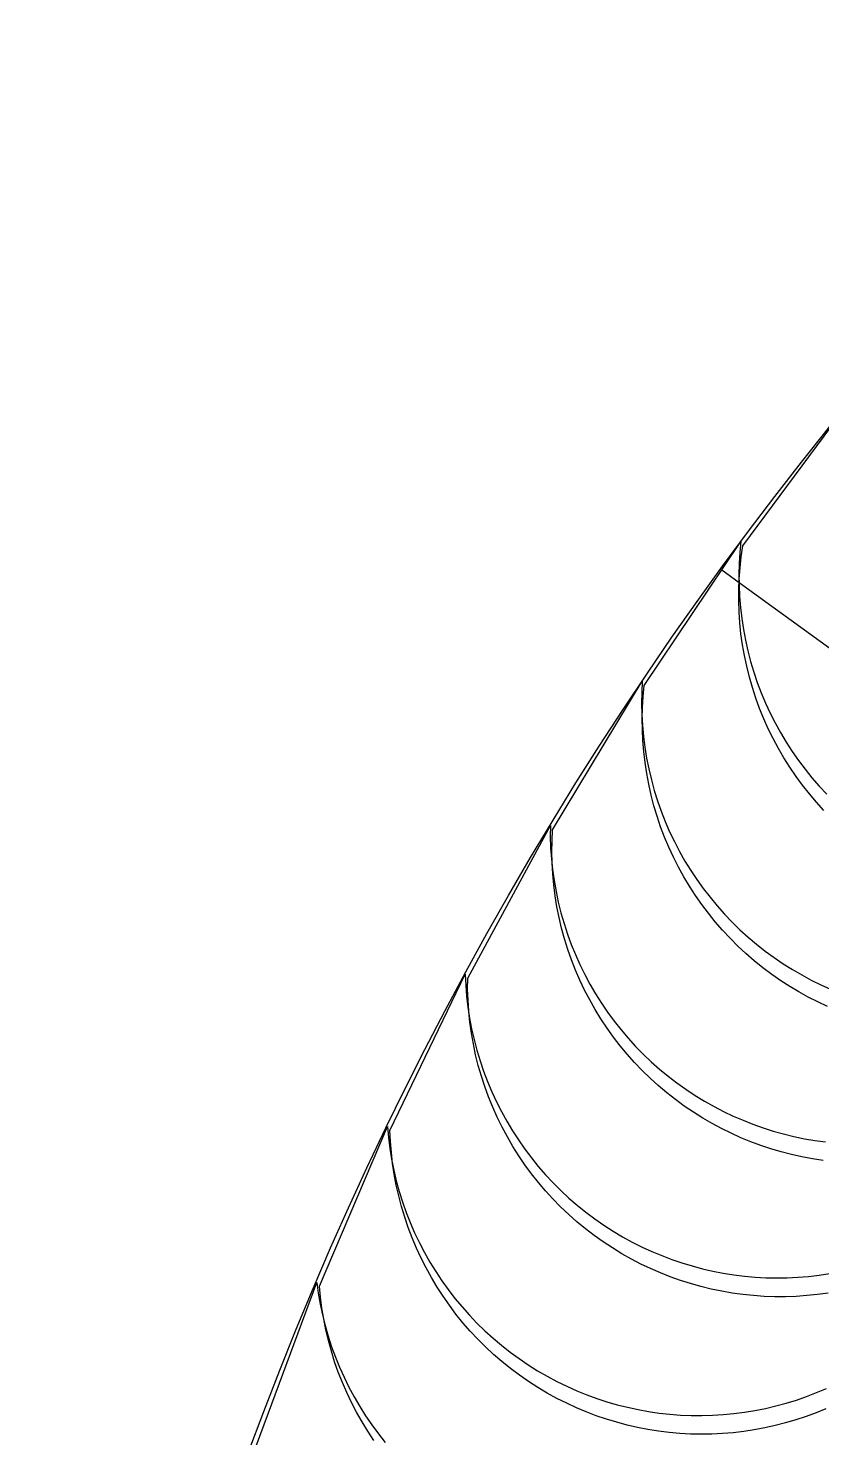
# Model space of a CAD drawing. Header units: metres. Extents: x -10.4 to 10.4, y -10.4 to 10.4.
# Drawn here: x -10.44 to -8.154, y 3.633 to 7.696 of the extents above; entities that cross this region are included whole.
import ezdxf

# ---------------------------------------------------------------- set-up
doc = ezdxf.new("R2010")
doc.units = ezdxf.units.M
for name, color, linetype in [('OBSERVED_CIRCULAR_SCAN', 3, 'Continuous'), ('SCAN_FOOTPRINTS', 5, 'Continuous'), ('TANK_BOUNDARY', 7, 'Continuous')]:
    doc.layers.add(name, color=color, linetype=linetype)

msp = doc.modelspace()

# ---------------------------------------------------------------- linework, layer by layer
at = {"layer": 'OBSERVED_CIRCULAR_SCAN'}
for p, q in [((-8.3926, 6.0976), (-8.4424, 6.1338)), ((-7.5191, 5.4629), (-8.3926, 6.0975))]:
    msp.add_line(p, q, dxfattribs=at)
at = {"layer": 'SCAN_FOOTPRINTS'}
for points in [[(-8.1481, 5.4411), (-8.1695, 5.4646), (-8.19, 5.4889), (-8.2097, 5.5138), (-8.2285, 5.5394), (-8.2464, 5.5657), (-8.2634, 5.5926), (-8.2793, 5.6201), (-8.2943, 5.6481), (-8.3083, 5.6766), (-8.3213, 5.7057), (-8.3333, 5.7351), (-8.3442, 5.765), (-8.354, 5.7952), (-8.3628, 5.8257), (-8.3705, 5.8566), (-8.3771, 5.8877), (-8.3826, 5.919), (-8.387, 5.9505), (-8.3902, 5.9821), (-8.3924, 6.0138), (-8.3934, 6.0456), (-8.3933, 6.0774), (-8.3921, 6.1091), (-8.3898, 6.1408), (-8.3863, 6.1724), (-8.3817, 6.2039), (-8.084, 6.6056)], [(-8.1378, 4.8762), (-8.1657, 4.8892), (-8.1932, 4.9032), (-8.2201, 4.9181), (-8.2465, 4.9339), (-8.2724, 4.9506), (-8.2985, 4.9688), (-8.3239, 4.9878), (-8.3487, 5.0078), (-8.3727, 5.0286), (-8.3959, 5.0503), (-8.4184, 5.0727), (-8.4401, 5.096), (-8.461, 5.12), (-8.4809, 5.1447), (-8.5001, 5.1701), (-8.5182, 5.1961), (-8.5355, 5.2228), (-8.5518, 5.2501), (-8.5672, 5.278), (-8.5815, 5.3063), (-8.5948, 5.3352), (-8.6071, 5.3645), (-8.6184, 5.3942), (-8.6286, 5.4243), (-8.6377, 5.4548), (-8.6458, 5.4855), (-8.6528, 5.5165), (-8.6586, 5.5478), (-8.6634, 5.5792), (-8.667, 5.6108), (-8.6696, 5.6424), (-8.671, 5.6742), (-8.6712, 5.706), (-8.6704, 5.7378), (-8.6684, 5.7695), (-8.6654, 5.8011), (-8.387, 6.2165), (-8.387, 6.2165), (-8.39, 6.1848), (-8.392, 6.1531), (-8.3928, 6.1213), (-8.3926, 6.0895), (-8.3912, 6.0578), (-8.3886, 6.0261), (-8.385, 5.9945), (-8.3802, 5.9631), (-8.3744, 5.9318), (-8.3674, 5.9008), (-8.3593, 5.8701), (-8.3502, 5.8396), (-8.34, 5.8095), (-8.3287, 5.7798), (-8.3164, 5.7505), (-8.3031, 5.7216), (-8.2888, 5.6933), (-8.2734, 5.6654), (-8.2571, 5.6382), (-8.2398, 5.6115), (-8.2217, 5.5854), (-8.2025, 5.56), (-8.1826, 5.5353), (-8.1617, 5.5113), (-8.14, 5.488)], [(-8.1508, 4.4327), (-8.1812, 4.4373), (-8.2115, 4.443), (-8.2416, 4.4496), (-8.2714, 4.4573), (-8.3009, 4.466), (-8.3301, 4.4757), (-8.359, 4.4864), (-8.3875, 4.4981), (-8.4156, 4.5108), (-8.4432, 4.5244), (-8.4703, 4.5389), (-8.497, 4.5544), (-8.5239, 4.5713), (-8.5502, 4.5892), (-8.5758, 4.6079), (-8.6008, 4.6276), (-8.6251, 4.6481), (-8.6486, 4.6695), (-8.6713, 4.6917), (-8.6933, 4.7147), (-8.7144, 4.7384), (-8.7347, 4.7629), (-8.7541, 4.7881), (-8.7726, 4.8139), (-8.7902, 4.8404), (-8.8068, 4.8675), (-8.8225, 4.8951), (-8.8372, 4.9233), (-8.8509, 4.952), (-8.8635, 4.9812), (-8.8751, 5.0108), (-8.8857, 5.0408), (-8.8952, 5.0711), (-8.9036, 5.1017), (-8.9109, 5.1327), (-8.9172, 5.1638), (-8.9223, 5.1952), (-8.9263, 5.2267), (-8.9292, 5.2584), (-8.931, 5.2901), (-8.9317, 5.3219), (-8.9312, 5.3537), (-8.9297, 5.3854), (-8.6712, 5.8134), (-8.6712, 5.8134), (-8.6728, 5.7817), (-8.6732, 5.7499), (-8.6726, 5.7181), (-8.6708, 5.6864), (-8.6679, 5.6547), (-8.6638, 5.6232), (-8.6587, 5.5918), (-8.6525, 5.5607), (-8.6451, 5.5298), (-8.6367, 5.4991), (-8.6272, 5.4688), (-8.6167, 5.4388), (-8.605, 5.4092), (-8.5924, 5.38), (-8.5787, 5.3513), (-8.564, 5.3232), (-8.5484, 5.2955), (-8.5317, 5.2684), (-8.5142, 5.2419), (-8.4957, 5.2161), (-8.4762, 5.1909), (-8.456, 5.1664), (-8.4348, 5.1427), (-8.4129, 5.1197), (-8.3901, 5.0975), (-8.3666, 5.0761), (-8.3423, 5.0556), (-8.3174, 5.0359), (-8.2917, 5.0172), (-8.2654, 4.9993), (-8.2385, 4.9824), (-8.2119, 4.967), (-8.1847, 4.9524), (-8.1571, 4.9388), (-8.129, 4.9261)], [(-8.1361, 4.0503), (-8.1666, 4.046), (-8.1972, 4.0429), (-8.2279, 4.0408), (-8.2587, 4.0397), (-8.2895, 4.0397), (-8.3203, 4.0408), (-8.351, 4.0429), (-8.3816, 4.046), (-8.4121, 4.0502), (-8.4425, 4.0555), (-8.4726, 4.0617), (-8.5026, 4.069), (-8.5322, 4.0774), (-8.5615, 4.0867), (-8.5906, 4.097), (-8.6192, 4.1083), (-8.6474, 4.1206), (-8.6752, 4.1339), (-8.7026, 4.1481), (-8.7302, 4.1637), (-8.7574, 4.1803), (-8.7839, 4.1978), (-8.8097, 4.2163), (-8.8349, 4.2356), (-8.8595, 4.2559), (-8.8832, 4.277), (-8.9063, 4.2989), (-8.9285, 4.3216), (-8.9499, 4.3451), (-8.9705, 4.3693), (-8.9902, 4.3943), (-9.009, 4.4199), (-9.0269, 4.4462), (-9.0438, 4.473), (-9.0598, 4.5005), (-9.0748, 4.5285), (-9.0889, 4.5571), (-9.1019, 4.5861), (-9.1138, 4.6155), (-9.1247, 4.6454), (-9.1346, 4.6756), (-9.1434, 4.7061), (-9.1511, 4.737), (-9.1577, 4.7681), (-9.1632, 4.7994), (-9.1676, 4.8308), (-9.1709, 4.8625), (-9.1731, 4.8942), (-9.1741, 4.9259), (-9.174, 4.9577), (-8.936, 5.3975), (-8.936, 5.3975), (-8.9361, 5.3657), (-8.9351, 5.3339), (-8.9329, 5.3022), (-8.9296, 5.2706), (-8.9252, 5.2391), (-8.9197, 5.2078), (-8.9131, 5.1767), (-8.9054, 5.1459), (-8.8966, 5.1153), (-8.8868, 5.0851), (-8.8759, 5.0553), (-8.8639, 5.0258), (-8.8509, 4.9968), (-8.8369, 4.9683), (-8.8219, 4.9403), (-8.8059, 4.9128), (-8.7889, 4.8859), (-8.771, 4.8596), (-8.7522, 4.834), (-8.7325, 4.8091), (-8.7119, 4.7848), (-8.6905, 4.7613), (-8.6683, 4.7386), (-8.6453, 4.7167), (-8.6215, 4.6956), (-8.597, 4.6754), (-8.5718, 4.656), (-8.5459, 4.6375), (-8.5194, 4.62), (-8.4923, 4.6034), (-8.4646, 4.5878), (-8.4373, 4.5736), (-8.4095, 4.5604), (-8.3812, 4.5481), (-8.3526, 4.5368), (-8.3236, 4.5264), (-8.2942, 4.5171), (-8.2646, 4.5088), (-8.2347, 4.5015), (-8.2045, 4.4952), (-8.1742, 4.49), (-8.1437, 4.4858)], [(-8.1423, 3.7167), (-8.1708, 3.705), (-8.1997, 3.6943), (-8.2289, 3.6846), (-8.2584, 3.6759), (-8.2882, 3.6682), (-8.3183, 3.6615), (-8.3486, 3.6559), (-8.379, 3.6513), (-8.4096, 3.6477), (-8.4403, 3.6452), (-8.471, 3.6437), (-8.5018, 3.6433), (-8.5326, 3.644), (-8.5634, 3.6457), (-8.594, 3.6484), (-8.6246, 3.6522), (-8.655, 3.6571), (-8.6852, 3.663), (-8.7152, 3.6699), (-8.745, 3.6778), (-8.7744, 3.6868), (-8.8036, 3.6967), (-8.8324, 3.7077), (-8.8608, 3.7196), (-8.8887, 3.7325), (-8.9171, 3.7468), (-8.945, 3.762), (-8.9723, 3.7783), (-8.999, 3.7955), (-9.0251, 3.8137), (-9.0506, 3.8327), (-9.0753, 3.8527), (-9.0993, 3.8735), (-9.1226, 3.8951), (-9.1451, 3.9176), (-9.1668, 3.9408), (-9.1877, 3.9648), (-9.2077, 3.9895), (-9.2268, 4.0149), (-9.245, 4.041), (-9.2623, 4.0676), (-9.2786, 4.0949), (-9.2939, 4.1228), (-9.3083, 4.1511), (-9.3216, 4.18), (-9.3339, 4.2093), (-9.3452, 4.239), (-9.3554, 4.2691), (-9.3646, 4.2995), (-9.3727, 4.3303), (-9.3796, 4.3613), (-9.3855, 4.3925), (-9.3903, 4.4239), (-9.3939, 4.4555), (-9.3965, 4.4872), (-9.3979, 4.519), (-9.181, 4.9694), (-9.181, 4.9694), (-9.1795, 4.9377), (-9.177, 4.906), (-9.1733, 4.8744), (-9.1686, 4.843), (-9.1627, 4.8118), (-9.1557, 4.7808), (-9.1476, 4.75), (-9.1385, 4.7196), (-9.1283, 4.6895), (-9.117, 4.6598), (-9.1047, 4.6305), (-9.0913, 4.6016), (-9.077, 4.5732), (-9.0616, 4.5454), (-9.0453, 4.5181), (-9.028, 4.4914), (-9.0098, 4.4654), (-8.9907, 4.44), (-8.9707, 4.4153), (-8.9499, 4.3913), (-8.9282, 4.3681), (-8.9057, 4.3456), (-8.8824, 4.324), (-8.8584, 4.3032), (-8.8336, 4.2832), (-8.8082, 4.2642), (-8.7821, 4.246), (-8.7554, 4.2288), (-8.7281, 4.2125), (-8.7002, 4.1972), (-8.6718, 4.1829), (-8.6438, 4.1701), (-8.6154, 4.1581), (-8.5866, 4.1472), (-8.5575, 4.1373), (-8.528, 4.1283), (-8.4983, 4.1204), (-8.4683, 4.1135), (-8.4381, 4.1076), (-8.4076, 4.1027), (-8.3771, 4.0989), (-8.3464, 4.0962), (-8.3157, 4.0945), (-8.2849, 4.0938), (-8.2541, 4.0942), (-8.2233, 4.0957), (-8.1926, 4.0982), (-8.1621, 4.1018), (-8.1316, 4.1064)], [(-9.444, 3.6257), (-9.4616, 3.6522), (-9.4783, 3.6793), (-9.4939, 3.7069), (-9.5086, 3.7351), (-9.5223, 3.7638), (-9.535, 3.7929), (-9.5466, 3.8225), (-9.5572, 3.8525), (-9.5667, 3.8828), (-9.5751, 3.9135), (-9.5825, 3.9444), (-9.5887, 3.9756), (-9.5939, 4.0069), (-9.5979, 4.0385), (-9.6008, 4.0701), (-9.4054, 4.5303), (-9.4054, 4.5303), (-9.4025, 4.4987), (-9.3984, 4.4672), (-9.3933, 4.4358), (-9.3871, 4.4046), (-9.3797, 4.3737), (-9.3713, 4.3431), (-9.3618, 4.3127), (-9.3512, 4.2827), (-9.3396, 4.2532), (-9.3269, 4.224), (-9.3132, 4.1953), (-9.2985, 4.1671), (-9.2828, 4.1395), (-9.2662, 4.1124), (-9.2486, 4.0859), (-9.2301, 4.0601), (-9.2107, 4.0349), (-9.1904, 4.0105), (-9.1692, 3.9867), (-9.1473, 3.9638), (-9.1245, 3.9416), (-9.101, 3.9202), (-9.0767, 3.8997), (-9.0517, 3.88), (-9.026, 3.8613), (-8.9997, 3.8434), (-8.9728, 3.8265), (-8.9453, 3.8106), (-8.9172, 3.7957), (-8.8887, 3.7817), (-8.8597, 3.7688), (-8.8311, 3.7572), (-8.8022, 3.7466), (-8.7729, 3.7371), (-8.7433, 3.7285), (-8.7135, 3.721), (-8.6834, 3.7144), (-8.6531, 3.709), (-8.6226, 3.7045), (-8.592, 3.7011), (-8.5613, 3.6988), (-8.5305, 3.6975), (-8.4998, 3.6972), (-8.469, 3.698), (-8.4382, 3.6999), (-8.4076, 3.7028), (-8.377, 3.7067), (-8.3467, 3.7117), (-8.3165, 3.7178), (-8.2865, 3.7248), (-8.2568, 3.7329), (-8.2274, 3.742), (-8.1983, 3.7521), (-8.1695, 3.7632), (-8.1412, 3.7753)], [(-9.7823, 3.6122), (-9.6089, 4.0811), (-9.6089, 4.0811), (-9.6044, 4.0496), (-9.5989, 4.0183), (-9.5923, 3.9872), (-9.5846, 3.9564), (-9.5758, 3.9259), (-9.5659, 3.8957), (-9.555, 3.8658), (-9.543, 3.8364), (-9.53, 3.8074), (-9.516, 3.7788), (-9.5009, 3.7508), (-9.4849, 3.7234), (-9.468, 3.6965), (-9.45, 3.6702), (-9.4312, 3.6446), (-9.4115, 3.6197)]]:
    msp.add_lwpolyline(points, dxfattribs=at)
at = {"layer": 'TANK_BOUNDARY'}
msp.add_circle((0, 0), 10.4396, dxfattribs=at)

doc.saveas('drawing.dxf')
